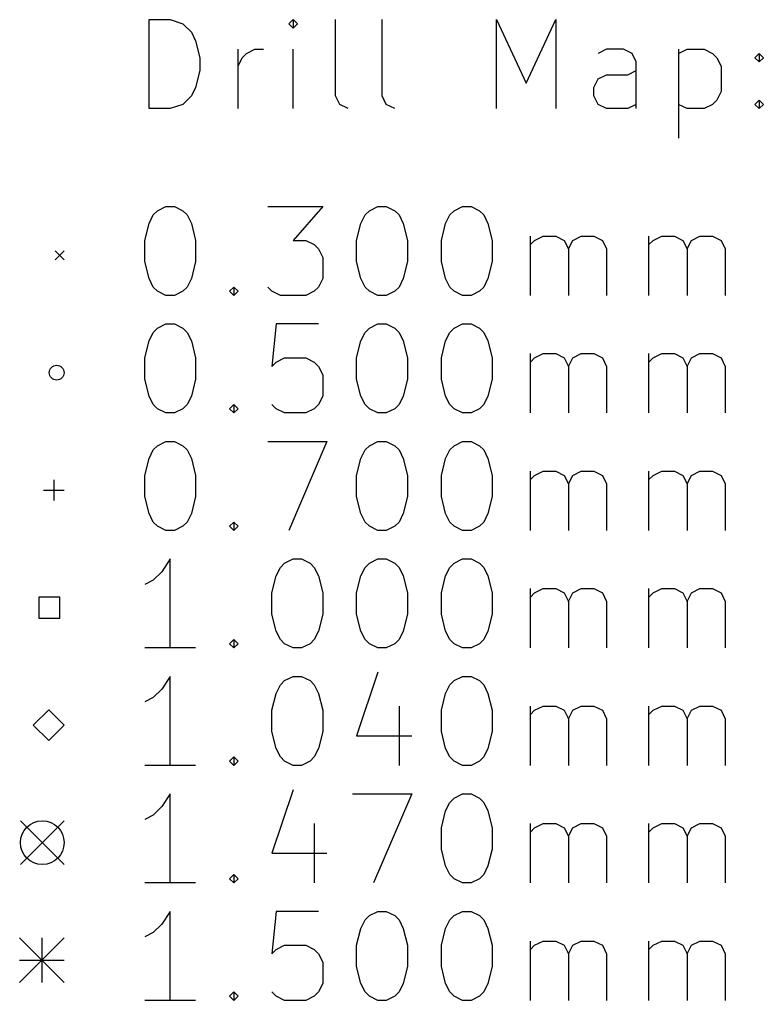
# Model space of a CAD drawing. Extents: x -8 to 314, y -166 to 1.
# Drawn here: x 0.4 to 25.48, y -130.87 to -97.81 of the extents above; entities that cross this region are included whole.
import ezdxf

# ---------------------------------------------------------------- set-up
doc = ezdxf.new("R2010")
doc.units = 0
doc.layers.add('BLACK', color=7, linetype='CONTINUOUS')

msp = doc.modelspace()

# ---------------------------------------------------------------- linework, layer by layer
at = {"layer": 'BLACK', "linetype": 'CONTINUOUS'}
for p, q in [((4.76428, -100.807), (4.76428, -97.8074)), ((4.76428, -97.8074), (5.47857, -97.8074)), ((5.47857, -97.8074), (5.90714, -97.9503)), ((9.62143, -97.8074), (9.47857, -97.9503)), ((9.76428, -97.9503), (9.62143, -97.8074)), ((9.62143, -97.8074), (9.62143, -98.0932)), ((11.05, -100.379), (11.05, -97.8074)), ((12.6214, -100.379), (12.6214, -97.8074)), ((16.4786, -100.807), (16.4786, -97.8074)), ((16.4786, -97.8074), (17.4786, -99.9503)), ((17.4786, -99.9503), (18.4786, -97.8074)), ((18.4786, -97.8074), (18.4786, -100.807)), ((5.90714, -97.9503), (6.19286, -98.236)), ((9.47857, -97.9503), (9.62143, -98.0932)), ((9.62143, -98.0932), (9.76428, -97.9503)), ((6.19286, -98.236), (6.33571, -98.5217)), ((6.33571, -98.5217), (6.47857, -99.0932)), ((7.76428, -100.807), (7.76428, -98.8074)), ((8.05, -98.9503), (8.33571, -98.8074)), ((8.33571, -98.8074), (8.62143, -98.8074)), ((9.62143, -100.807), (9.62143, -98.8074)), ((20.1929, -98.8074), (19.9071, -98.9503)), ((20.7643, -98.8074), (20.1929, -98.8074)), ((21.05, -98.9503), (20.7643, -98.8074)), ((22.6214, -98.8074), (22.6214, -101.807)), ((22.6214, -98.9503), (22.9071, -98.8074)), ((22.9071, -98.8074), (23.4786, -98.8074)), ((23.4786, -98.8074), (23.7643, -98.9503)), ((6.47857, -99.0932), (6.47857, -99.5217)), ((7.76428, -99.3789), (7.90714, -99.0932)), ((7.90714, -99.0932), (8.05, -98.9503)), ((21.1929, -99.236), (21.05, -98.9503)), ((23.7643, -98.9503), (23.9071, -99.0932)), ((23.9071, -99.0932), (24.05, -99.3789)), ((25.1929, -99.0932), (25.3357, -98.9503)), ((25.3357, -99.236), (25.1929, -99.0932)), ((25.3357, -98.9503), (25.4786, -99.0932)), ((25.3357, -98.9503), (25.3357, -99.236)), ((25.4786, -99.0932), (25.3357, -99.236)), ((21.1929, -100.807), (21.1929, -99.236)), ((24.05, -99.3789), (24.05, -100.236)), ((6.47857, -99.5217), (6.33571, -100.093)), ((19.7643, -100.093), (19.9071, -99.8074)), ((19.9071, -99.8074), (20.1929, -99.6646)), ((20.1929, -99.6646), (20.9071, -99.6646)), ((20.9071, -99.6646), (21.1929, -99.5217)), ((6.33571, -100.093), (6.19286, -100.379)), ((19.7643, -100.379), (19.7643, -100.093)), ((6.19286, -100.379), (5.90714, -100.665)), ((11.1929, -100.665), (11.05, -100.379)), ((12.7643, -100.665), (12.6214, -100.379)), ((19.9071, -100.665), (19.7643, -100.379)), ((24.05, -100.236), (23.9071, -100.522)), ((5.47857, -100.807), (4.76428, -100.807)), ((5.90714, -100.665), (5.47857, -100.807)), ((11.4786, -100.807), (11.1929, -100.665)), ((13.05, -100.807), (12.7643, -100.665)), ((20.1929, -100.807), (19.9071, -100.665)), ((20.9071, -100.807), (20.1929, -100.807)), ((21.1929, -100.665), (20.9071, -100.807)), ((22.9071, -100.807), (22.6214, -100.665)), ((23.4786, -100.807), (22.9071, -100.807)), ((23.7643, -100.665), (23.4786, -100.807)), ((23.9071, -100.522), (23.7643, -100.665)), ((25.1929, -100.665), (25.3357, -100.522)), ((25.3357, -100.807), (25.1929, -100.665)), ((25.3357, -100.522), (25.4786, -100.665)), ((25.3357, -100.522), (25.3357, -100.807)), ((25.4786, -100.665), (25.3357, -100.807)), ((5.05, -104.25), (5.33571, -104.107)), ((5.33571, -104.107), (5.62143, -104.107)), ((5.62143, -104.107), (5.90714, -104.25)), ((8.76428, -104.107), (10.6214, -104.107)), ((10.6214, -104.107), (9.62143, -105.25)), ((12.1929, -104.25), (12.4786, -104.107)), ((12.4786, -104.107), (12.7643, -104.107)), ((12.7643, -104.107), (13.05, -104.25)), ((15.05, -104.25), (15.3357, -104.107)), ((15.3357, -104.107), (15.6214, -104.107)), ((15.6214, -104.107), (15.9071, -104.25)), ((4.76428, -104.679), (4.90714, -104.393)), ((4.90714, -104.393), (5.05, -104.25)), ((5.90714, -104.25), (6.05, -104.393)), ((6.05, -104.393), (6.19286, -104.679)), ((11.9071, -104.679), (12.05, -104.393)), ((12.05, -104.393), (12.1929, -104.25)), ((13.05, -104.25), (13.1929, -104.393)), ((13.1929, -104.393), (13.3357, -104.679)), ((14.7643, -104.679), (14.9071, -104.393)), ((14.9071, -104.393), (15.05, -104.25)), ((15.9071, -104.25), (16.05, -104.393)), ((16.05, -104.393), (16.1929, -104.679)), ((4.62143, -105.25), (4.76428, -104.679)), ((6.19286, -104.679), (6.33571, -105.25)), ((11.7643, -105.25), (11.9071, -104.679)), ((13.3357, -104.679), (13.4786, -105.25)), ((14.6214, -105.25), (14.7643, -104.679)), ((16.1929, -104.679), (16.3357, -105.25)), ((17.6214, -107.107), (17.6214, -105.107)), ((17.7643, -105.25), (18.05, -105.107)), ((18.05, -105.107), (18.4786, -105.107)), ((18.4786, -105.107), (18.7643, -105.25)), ((19.05, -105.25), (19.3357, -105.107)), ((19.3357, -105.107), (19.7643, -105.107)), ((19.7643, -105.107), (20.05, -105.25)), ((21.6214, -107.107), (21.6214, -105.107)), ((21.7643, -105.25), (22.05, -105.107)), ((22.05, -105.107), (22.4786, -105.107)), ((22.4786, -105.107), (22.7643, -105.25)), ((23.05, -105.25), (23.3357, -105.107)), ((23.3357, -105.107), (23.7643, -105.107)), ((23.7643, -105.107), (24.05, -105.25)), ((4.62143, -105.965), (4.62143, -105.25)), ((6.33571, -105.25), (6.33571, -105.965)), ((9.62143, -105.25), (10.05, -105.25)), ((10.05, -105.25), (10.3357, -105.393)), ((10.3357, -105.393), (10.4786, -105.536)), ((11.7643, -105.965), (11.7643, -105.25)), ((13.4786, -105.25), (13.4786, -105.965)), ((14.6214, -105.965), (14.6214, -105.25)), ((16.3357, -105.25), (16.3357, -105.965)), ((17.6214, -105.393), (17.7643, -105.25)), ((18.7643, -105.25), (18.9071, -105.536)), ((18.9071, -105.536), (19.05, -105.25)), ((20.05, -105.25), (20.1929, -105.536)), ((21.6214, -105.393), (21.7643, -105.25)), ((22.7643, -105.25), (22.9071, -105.536)), ((22.9071, -105.536), (23.05, -105.25)), ((24.05, -105.25), (24.1929, -105.536)), ((1.6, -105.6), (1.9, -105.9)), ((1.9, -105.6), (1.6, -105.9)), ((10.4786, -105.536), (10.6214, -105.822)), ((18.9071, -105.536), (18.9071, -107.107)), ((20.1929, -105.536), (20.1929, -107.107)), ((22.9071, -105.536), (22.9071, -107.107)), ((24.1929, -105.536), (24.1929, -107.107)), ((4.76428, -106.536), (4.62143, -105.965)), ((6.33571, -105.965), (6.19286, -106.536)), ((10.6214, -105.822), (10.6214, -106.536)), ((11.9071, -106.536), (11.7643, -105.965)), ((13.4786, -105.965), (13.3357, -106.536)), ((14.7643, -106.536), (14.6214, -105.965)), ((16.3357, -105.965), (16.1929, -106.536)), ((4.90714, -106.822), (4.76428, -106.536)), ((6.19286, -106.536), (6.05, -106.822)), ((10.6214, -106.536), (10.4786, -106.822)), ((12.05, -106.822), (11.9071, -106.536)), ((13.3357, -106.536), (13.1929, -106.822)), ((14.9071, -106.822), (14.7643, -106.536)), ((16.1929, -106.536), (16.05, -106.822)), ((5.05, -106.965), (4.90714, -106.822)), ((5.33571, -107.107), (5.05, -106.965)), ((5.62143, -107.107), (5.33571, -107.107)), ((5.90714, -106.965), (5.62143, -107.107)), ((6.05, -106.822), (5.90714, -106.965)), ((7.47857, -106.965), (7.62143, -106.822)), ((7.62143, -107.107), (7.47857, -106.965)), ((7.62143, -106.822), (7.76428, -106.965)), ((7.62143, -106.822), (7.62143, -107.107)), ((7.76428, -106.965), (7.62143, -107.107)), ((8.90714, -106.965), (8.76428, -106.822)), ((9.19286, -107.107), (8.90714, -106.965)), ((10.05, -107.107), (9.19286, -107.107)), ((10.3357, -106.965), (10.05, -107.107)), ((10.4786, -106.822), (10.3357, -106.965)), ((12.1929, -106.965), (12.05, -106.822)), ((12.4786, -107.107), (12.1929, -106.965)), ((12.7643, -107.107), (12.4786, -107.107)), ((13.05, -106.965), (12.7643, -107.107)), ((13.1929, -106.822), (13.05, -106.965)), ((15.05, -106.965), (14.9071, -106.822)), ((15.3357, -107.107), (15.05, -106.965)), ((15.6214, -107.107), (15.3357, -107.107)), ((15.9071, -106.965), (15.6214, -107.107)), ((16.05, -106.822), (15.9071, -106.965)), ((5.05, -108.21), (5.33571, -108.067)), ((5.33571, -108.067), (5.62143, -108.067)), ((5.62143, -108.067), (5.90714, -108.21)), ((9.05, -108.067), (8.90714, -109.496)), ((10.4786, -108.067), (9.05, -108.067)), ((12.1929, -108.21), (12.4786, -108.067)), ((12.4786, -108.067), (12.7643, -108.067)), ((12.7643, -108.067), (13.05, -108.21)), ((15.05, -108.21), (15.3357, -108.067)), ((15.3357, -108.067), (15.6214, -108.067)), ((15.6214, -108.067), (15.9071, -108.21)), ((4.76428, -108.639), (4.90714, -108.353)), ((4.90714, -108.353), (5.05, -108.21)), ((5.90714, -108.21), (6.05, -108.353)), ((6.05, -108.353), (6.19286, -108.639)), ((11.9071, -108.639), (12.05, -108.353)), ((12.05, -108.353), (12.1929, -108.21)), ((13.05, -108.21), (13.1929, -108.353)), ((13.1929, -108.353), (13.3357, -108.639)), ((14.7643, -108.639), (14.9071, -108.353)), ((14.9071, -108.353), (15.05, -108.21)), ((15.9071, -108.21), (16.05, -108.353)), ((16.05, -108.353), (16.1929, -108.639)), ((4.62143, -109.21), (4.76428, -108.639)), ((6.19286, -108.639), (6.33571, -109.21)), ((11.7643, -109.21), (11.9071, -108.639)), ((13.3357, -108.639), (13.4786, -109.21)), ((14.6214, -109.21), (14.7643, -108.639)), ((16.1929, -108.639), (16.3357, -109.21)), ((17.6214, -111.067), (17.6214, -109.067)), ((17.7643, -109.21), (18.05, -109.067)), ((18.05, -109.067), (18.4786, -109.067)), ((18.4786, -109.067), (18.7643, -109.21)), ((19.05, -109.21), (19.3357, -109.067)), ((19.3357, -109.067), (19.7643, -109.067)), ((19.7643, -109.067), (20.05, -109.21)), ((21.6214, -111.067), (21.6214, -109.067)), ((21.7643, -109.21), (22.05, -109.067)), ((22.05, -109.067), (22.4786, -109.067)), ((22.4786, -109.067), (22.7643, -109.21)), ((23.05, -109.21), (23.3357, -109.067)), ((23.3357, -109.067), (23.7643, -109.067)), ((23.7643, -109.067), (24.05, -109.21)), ((4.62143, -109.925), (4.62143, -109.21)), ((6.33571, -109.21), (6.33571, -109.925)), ((8.90714, -109.496), (9.05, -109.353)), ((9.05, -109.353), (9.33571, -109.21)), ((9.33571, -109.21), (10.05, -109.21)), ((10.05, -109.21), (10.3357, -109.353)), ((10.3357, -109.353), (10.4786, -109.496)), ((11.7643, -109.925), (11.7643, -109.21)), ((13.4786, -109.21), (13.4786, -109.925)), ((14.6214, -109.925), (14.6214, -109.21)), ((16.3357, -109.21), (16.3357, -109.925)), ((17.6214, -109.353), (17.7643, -109.21)), ((18.7643, -109.21), (18.9071, -109.496)), ((18.9071, -109.496), (19.05, -109.21)), ((20.05, -109.21), (20.1929, -109.496)), ((21.6214, -109.353), (21.7643, -109.21)), ((22.7643, -109.21), (22.9071, -109.496)), ((22.9071, -109.496), (23.05, -109.21)), ((24.05, -109.21), (24.1929, -109.496)), ((10.4786, -109.496), (10.6214, -109.782)), ((18.9071, -109.496), (18.9071, -111.067)), ((20.1929, -109.496), (20.1929, -111.067)), ((22.9071, -109.496), (22.9071, -111.067)), ((24.1929, -109.496), (24.1929, -111.067)), ((4.76428, -110.496), (4.62143, -109.925)), ((6.33571, -109.925), (6.19286, -110.496)), ((10.6214, -109.782), (10.6214, -110.496)), ((11.9071, -110.496), (11.7643, -109.925)), ((13.4786, -109.925), (13.3357, -110.496)), ((14.7643, -110.496), (14.6214, -109.925)), ((16.3357, -109.925), (16.1929, -110.496)), ((4.90714, -110.782), (4.76428, -110.496)), ((6.19286, -110.496), (6.05, -110.782)), ((10.6214, -110.496), (10.4786, -110.782)), ((12.05, -110.782), (11.9071, -110.496)), ((13.3357, -110.496), (13.1929, -110.782)), ((14.9071, -110.782), (14.7643, -110.496)), ((16.1929, -110.496), (16.05, -110.782)), ((5.05, -110.925), (4.90714, -110.782)), ((5.33571, -111.067), (5.05, -110.925)), ((5.62143, -111.067), (5.33571, -111.067)), ((5.90714, -110.925), (5.62143, -111.067)), ((6.05, -110.782), (5.90714, -110.925)), ((7.47857, -110.925), (7.62143, -110.782)), ((7.62143, -111.067), (7.47857, -110.925)), ((7.62143, -110.782), (7.76428, -110.925)), ((7.62143, -110.782), (7.62143, -111.067)), ((7.76428, -110.925), (7.62143, -111.067)), ((9.05, -110.925), (8.90714, -110.782)), ((9.33571, -111.067), (9.05, -110.925)), ((10.05, -111.067), (9.33571, -111.067)), ((10.3357, -110.925), (10.05, -111.067)), ((10.4786, -110.782), (10.3357, -110.925)), ((12.1929, -110.925), (12.05, -110.782)), ((12.4786, -111.067), (12.1929, -110.925)), ((12.7643, -111.067), (12.4786, -111.067)), ((13.05, -110.925), (12.7643, -111.067)), ((13.1929, -110.782), (13.05, -110.925)), ((15.05, -110.925), (14.9071, -110.782)), ((15.3357, -111.067), (15.05, -110.925)), ((15.6214, -111.067), (15.3357, -111.067)), ((15.9071, -110.925), (15.6214, -111.067)), ((16.05, -110.782), (15.9071, -110.925)), ((5.05, -112.17), (5.33571, -112.027)), ((5.33571, -112.027), (5.62143, -112.027)), ((5.62143, -112.027), (5.90714, -112.17)), ((8.76428, -112.027), (10.7643, -112.027)), ((10.7643, -112.027), (9.47857, -115.027)), ((12.1929, -112.17), (12.4786, -112.027)), ((12.4786, -112.027), (12.7643, -112.027)), ((12.7643, -112.027), (13.05, -112.17)), ((15.05, -112.17), (15.3357, -112.027)), ((15.3357, -112.027), (15.6214, -112.027)), ((15.6214, -112.027), (15.9071, -112.17)), ((4.76428, -112.599), (4.90714, -112.313)), ((4.90714, -112.313), (5.05, -112.17)), ((5.90714, -112.17), (6.05, -112.313)), ((6.05, -112.313), (6.19286, -112.599)), ((11.9071, -112.599), (12.05, -112.313)), ((12.05, -112.313), (12.1929, -112.17)), ((13.05, -112.17), (13.1929, -112.313)), ((13.1929, -112.313), (13.3357, -112.599)), ((14.7643, -112.599), (14.9071, -112.313)), ((14.9071, -112.313), (15.05, -112.17)), ((15.9071, -112.17), (16.05, -112.313)), ((16.05, -112.313), (16.1929, -112.599)), ((4.62143, -113.17), (4.76428, -112.599)), ((6.19286, -112.599), (6.33571, -113.17)), ((11.7643, -113.17), (11.9071, -112.599)), ((13.3357, -112.599), (13.4786, -113.17)), ((14.6214, -113.17), (14.7643, -112.599)), ((16.1929, -112.599), (16.3357, -113.17)), ((17.6214, -115.027), (17.6214, -113.027)), ((17.7643, -113.17), (18.05, -113.027)), ((18.05, -113.027), (18.4786, -113.027)), ((18.4786, -113.027), (18.7643, -113.17)), ((19.05, -113.17), (19.3357, -113.027)), ((19.3357, -113.027), (19.7643, -113.027)), ((19.7643, -113.027), (20.05, -113.17)), ((21.6214, -115.027), (21.6214, -113.027)), ((21.7643, -113.17), (22.05, -113.027)), ((22.05, -113.027), (22.4786, -113.027)), ((22.4786, -113.027), (22.7643, -113.17)), ((23.05, -113.17), (23.3357, -113.027)), ((23.3357, -113.027), (23.7643, -113.027)), ((23.7643, -113.027), (24.05, -113.17)), ((1.55, -113.32), (1.55, -114.02)), ((4.62143, -113.885), (4.62143, -113.17)), ((6.33571, -113.17), (6.33571, -113.885)), ((11.7643, -113.885), (11.7643, -113.17)), ((13.4786, -113.17), (13.4786, -113.885)), ((14.6214, -113.885), (14.6214, -113.17)), ((16.3357, -113.17), (16.3357, -113.885)), ((17.6214, -113.313), (17.7643, -113.17)), ((18.7643, -113.17), (18.9071, -113.456)), ((18.9071, -113.456), (19.05, -113.17)), ((20.05, -113.17), (20.1929, -113.456)), ((21.6214, -113.313), (21.7643, -113.17)), ((22.7643, -113.17), (22.9071, -113.456)), ((22.9071, -113.456), (23.05, -113.17)), ((24.05, -113.17), (24.1929, -113.456)), ((1.2, -113.67), (1.9, -113.67)), ((18.9071, -113.456), (18.9071, -115.027)), ((20.1929, -113.456), (20.1929, -115.027)), ((22.9071, -113.456), (22.9071, -115.027)), ((24.1929, -113.456), (24.1929, -115.027)), ((4.76428, -114.456), (4.62143, -113.885)), ((6.33571, -113.885), (6.19286, -114.456)), ((11.9071, -114.456), (11.7643, -113.885)), ((13.4786, -113.885), (13.3357, -114.456)), ((14.7643, -114.456), (14.6214, -113.885)), ((16.3357, -113.885), (16.1929, -114.456)), ((4.90714, -114.742), (4.76428, -114.456)), ((6.19286, -114.456), (6.05, -114.742)), ((12.05, -114.742), (11.9071, -114.456)), ((13.3357, -114.456), (13.1929, -114.742)), ((14.9071, -114.742), (14.7643, -114.456)), ((16.1929, -114.456), (16.05, -114.742)), ((5.05, -114.885), (4.90714, -114.742)), ((5.33571, -115.027), (5.05, -114.885)), ((5.62143, -115.027), (5.33571, -115.027)), ((5.90714, -114.885), (5.62143, -115.027)), ((6.05, -114.742), (5.90714, -114.885)), ((7.47857, -114.885), (7.62143, -114.742)), ((7.62143, -115.027), (7.47857, -114.885)), ((7.62143, -114.742), (7.76428, -114.885)), ((7.62143, -114.742), (7.62143, -115.027)), ((7.76428, -114.885), (7.62143, -115.027)), ((12.1929, -114.885), (12.05, -114.742)), ((12.4786, -115.027), (12.1929, -114.885)), ((12.7643, -115.027), (12.4786, -115.027)), ((13.05, -114.885), (12.7643, -115.027)), ((13.1929, -114.742), (13.05, -114.885)), ((15.05, -114.885), (14.9071, -114.742)), ((15.3357, -115.027), (15.05, -114.885)), ((15.6214, -115.027), (15.3357, -115.027)), ((15.9071, -114.885), (15.6214, -115.027)), ((16.05, -114.742), (15.9071, -114.885)), ((5.47857, -115.987), (5.19286, -116.416)), ((5.47857, -118.987), (5.47857, -115.987)), ((9.33571, -116.13), (9.62143, -115.987)), ((9.62143, -115.987), (9.90714, -115.987)), ((9.90714, -115.987), (10.1929, -116.13)), ((12.1929, -116.13), (12.4786, -115.987)), ((12.4786, -115.987), (12.7643, -115.987)), ((12.7643, -115.987), (13.05, -116.13)), ((15.05, -116.13), (15.3357, -115.987)), ((15.3357, -115.987), (15.6214, -115.987)), ((15.6214, -115.987), (15.9071, -116.13)), ((9.05, -116.559), (9.19286, -116.273)), ((9.19286, -116.273), (9.33571, -116.13)), ((10.1929, -116.13), (10.3357, -116.273)), ((10.3357, -116.273), (10.4786, -116.559)), ((11.9071, -116.559), (12.05, -116.273)), ((12.05, -116.273), (12.1929, -116.13)), ((13.05, -116.13), (13.1929, -116.273)), ((13.1929, -116.273), (13.3357, -116.559)), ((14.7643, -116.559), (14.9071, -116.273)), ((14.9071, -116.273), (15.05, -116.13)), ((15.9071, -116.13), (16.05, -116.273)), ((16.05, -116.273), (16.1929, -116.559)), ((5.19286, -116.416), (4.90714, -116.702)), ((8.90714, -117.13), (9.05, -116.559)), ((10.4786, -116.559), (10.6214, -117.13)), ((11.7643, -117.13), (11.9071, -116.559)), ((13.3357, -116.559), (13.4786, -117.13)), ((14.6214, -117.13), (14.7643, -116.559)), ((16.1929, -116.559), (16.3357, -117.13)), ((4.90714, -116.702), (4.62143, -116.845)), ((17.6214, -118.987), (17.6214, -116.987)), ((17.7643, -117.13), (18.05, -116.987)), ((18.05, -116.987), (18.4786, -116.987)), ((18.4786, -116.987), (18.7643, -117.13)), ((19.05, -117.13), (19.3357, -116.987)), ((19.3357, -116.987), (19.7643, -116.987)), ((19.7643, -116.987), (20.05, -117.13)), ((21.6214, -118.987), (21.6214, -116.987)), ((21.7643, -117.13), (22.05, -116.987)), ((22.05, -116.987), (22.4786, -116.987)), ((22.4786, -116.987), (22.7643, -117.13)), ((23.05, -117.13), (23.3357, -116.987)), ((23.3357, -116.987), (23.7643, -116.987)), ((23.7643, -116.987), (24.05, -117.13)), ((1.75356, -117.277), (1.04644, -117.277)), ((1.04644, -117.277), (1.04644, -117.984)), ((1.75356, -117.984), (1.75356, -117.277)), ((8.90714, -117.845), (8.90714, -117.13)), ((10.6214, -117.13), (10.6214, -117.845)), ((11.7643, -117.845), (11.7643, -117.13)), ((13.4786, -117.13), (13.4786, -117.845)), ((14.6214, -117.845), (14.6214, -117.13)), ((16.3357, -117.13), (16.3357, -117.845)), ((17.6214, -117.273), (17.7643, -117.13)), ((18.7643, -117.13), (18.9071, -117.416)), ((18.9071, -117.416), (19.05, -117.13)), ((20.05, -117.13), (20.1929, -117.416)), ((21.6214, -117.273), (21.7643, -117.13)), ((22.7643, -117.13), (22.9071, -117.416)), ((22.9071, -117.416), (23.05, -117.13)), ((24.05, -117.13), (24.1929, -117.416)), ((18.9071, -117.416), (18.9071, -118.987)), ((20.1929, -117.416), (20.1929, -118.987)), ((22.9071, -117.416), (22.9071, -118.987)), ((24.1929, -117.416), (24.1929, -118.987)), ((1.04644, -117.984), (1.75356, -117.984)), ((9.05, -118.416), (8.90714, -117.845)), ((10.6214, -117.845), (10.4786, -118.416)), ((11.9071, -118.416), (11.7643, -117.845)), ((13.4786, -117.845), (13.3357, -118.416)), ((14.7643, -118.416), (14.6214, -117.845)), ((16.3357, -117.845), (16.1929, -118.416)), ((9.19286, -118.702), (9.05, -118.416)), ((10.4786, -118.416), (10.3357, -118.702)), ((12.05, -118.702), (11.9071, -118.416)), ((13.3357, -118.416), (13.1929, -118.702)), ((14.9071, -118.702), (14.7643, -118.416)), ((16.1929, -118.416), (16.05, -118.702)), ((6.33571, -118.987), (4.62143, -118.987)), ((7.47857, -118.845), (7.62143, -118.702)), ((7.62143, -118.987), (7.47857, -118.845)), ((7.62143, -118.702), (7.76428, -118.845)), ((7.62143, -118.702), (7.62143, -118.987)), ((7.76428, -118.845), (7.62143, -118.987)), ((9.33571, -118.845), (9.19286, -118.702)), ((9.62143, -118.987), (9.33571, -118.845)), ((9.90714, -118.987), (9.62143, -118.987)), ((10.1929, -118.845), (9.90714, -118.987)), ((10.3357, -118.702), (10.1929, -118.845)), ((12.1929, -118.845), (12.05, -118.702)), ((12.4786, -118.987), (12.1929, -118.845)), ((12.7643, -118.987), (12.4786, -118.987)), ((13.05, -118.845), (12.7643, -118.987)), ((13.1929, -118.702), (13.05, -118.845)), ((15.05, -118.845), (14.9071, -118.702)), ((15.3357, -118.987), (15.05, -118.845)), ((15.6214, -118.987), (15.3357, -118.987)), ((15.9071, -118.845), (15.6214, -118.987)), ((16.05, -118.702), (15.9071, -118.845)), ((5.47857, -119.947), (5.19286, -120.376)), ((5.47857, -122.947), (5.47857, -119.947)), ((9.33571, -120.09), (9.62143, -119.947)), ((9.62143, -119.947), (9.90714, -119.947)), ((9.90714, -119.947), (10.1929, -120.09)), ((12.4786, -119.805), (11.7643, -121.947)), ((15.05, -120.09), (15.3357, -119.947)), ((15.3357, -119.947), (15.6214, -119.947)), ((15.6214, -119.947), (15.9071, -120.09)), ((9.05, -120.519), (9.19286, -120.233)), ((9.19286, -120.233), (9.33571, -120.09)), ((10.1929, -120.09), (10.3357, -120.233)), ((10.3357, -120.233), (10.4786, -120.519)), ((14.7643, -120.519), (14.9071, -120.233)), ((14.9071, -120.233), (15.05, -120.09)), ((15.9071, -120.09), (16.05, -120.233)), ((16.05, -120.233), (16.1929, -120.519)), ((4.90714, -120.662), (4.62143, -120.805)), ((5.19286, -120.376), (4.90714, -120.662)), ((8.90714, -121.09), (9.05, -120.519)), ((10.4786, -120.519), (10.6214, -121.09)), ((14.6214, -121.09), (14.7643, -120.519)), ((16.1929, -120.519), (16.3357, -121.09)), ((13.1929, -120.947), (13.1929, -122.947)), ((17.6214, -122.947), (17.6214, -120.947)), ((17.7643, -121.09), (18.05, -120.947)), ((18.05, -120.947), (18.4786, -120.947)), ((18.4786, -120.947), (18.7643, -121.09)), ((19.05, -121.09), (19.3357, -120.947)), ((19.3357, -120.947), (19.7643, -120.947)), ((19.7643, -120.947), (20.05, -121.09)), ((21.6214, -122.947), (21.6214, -120.947)), ((21.7643, -121.09), (22.05, -120.947)), ((22.05, -120.947), (22.4786, -120.947)), ((22.4786, -120.947), (22.7643, -121.09)), ((23.05, -121.09), (23.3357, -120.947)), ((23.3357, -120.947), (23.7643, -120.947)), ((23.7643, -120.947), (24.05, -121.09)), ((1.38, -121.07), (0.86, -121.59)), ((1.9, -121.59), (1.38, -121.07)), ((8.90714, -121.805), (8.90714, -121.09)), ((10.6214, -121.09), (10.6214, -121.805)), ((14.6214, -121.805), (14.6214, -121.09)), ((16.3357, -121.09), (16.3357, -121.805)), ((17.6214, -121.233), (17.7643, -121.09)), ((18.7643, -121.09), (18.9071, -121.376)), ((18.9071, -121.376), (19.05, -121.09)), ((20.05, -121.09), (20.1929, -121.376)), ((21.6214, -121.233), (21.7643, -121.09)), ((22.7643, -121.09), (22.9071, -121.376)), ((22.9071, -121.376), (23.05, -121.09)), ((24.05, -121.09), (24.1929, -121.376)), ((0.86, -121.59), (1.38, -122.11)), ((1.38, -122.11), (1.9, -121.59)), ((18.9071, -121.376), (18.9071, -122.947)), ((20.1929, -121.376), (20.1929, -122.947)), ((22.9071, -121.376), (22.9071, -122.947)), ((24.1929, -121.376), (24.1929, -122.947)), ((9.05, -122.376), (8.90714, -121.805)), ((10.6214, -121.805), (10.4786, -122.376)), ((11.7643, -121.947), (13.6214, -121.947)), ((14.7643, -122.376), (14.6214, -121.805)), ((16.3357, -121.805), (16.1929, -122.376)), ((9.19286, -122.662), (9.05, -122.376)), ((10.4786, -122.376), (10.3357, -122.662)), ((14.9071, -122.662), (14.7643, -122.376)), ((16.1929, -122.376), (16.05, -122.662)), ((6.33571, -122.947), (4.62143, -122.947)), ((7.47857, -122.805), (7.62143, -122.662)), ((7.62143, -122.947), (7.47857, -122.805)), ((7.62143, -122.662), (7.76428, -122.805)), ((7.62143, -122.662), (7.62143, -122.947)), ((7.76428, -122.805), (7.62143, -122.947)), ((9.33571, -122.805), (9.19286, -122.662)), ((9.62143, -122.947), (9.33571, -122.805)), ((9.90714, -122.947), (9.62143, -122.947)), ((10.1929, -122.805), (9.90714, -122.947)), ((10.3357, -122.662), (10.1929, -122.805)), ((15.05, -122.805), (14.9071, -122.662)), ((15.3357, -122.947), (15.05, -122.805)), ((15.6214, -122.947), (15.3357, -122.947)), ((15.9071, -122.805), (15.6214, -122.947)), ((16.05, -122.662), (15.9071, -122.805)), ((5.47857, -123.907), (5.19286, -124.336)), ((5.47857, -126.907), (5.47857, -123.907)), ((9.62143, -123.765), (8.90714, -125.907)), ((11.6214, -123.907), (13.6214, -123.907)), ((13.6214, -123.907), (12.3357, -126.907)), ((15.05, -124.05), (15.3357, -123.907)), ((15.3357, -123.907), (15.6214, -123.907)), ((15.6214, -123.907), (15.9071, -124.05)), ((14.7643, -124.479), (14.9071, -124.193)), ((14.9071, -124.193), (15.05, -124.05)), ((15.9071, -124.05), (16.05, -124.193)), ((16.05, -124.193), (16.1929, -124.479)), ((4.90714, -124.622), (4.62143, -124.765)), ((5.19286, -124.336), (4.90714, -124.622)), ((14.6214, -125.05), (14.7643, -124.479)), ((16.1929, -124.479), (16.3357, -125.05)), ((0.43, -124.815), (1.9, -126.285)), ((1.9, -124.815), (0.43, -126.285)), ((10.3357, -124.907), (10.3357, -126.907)), ((17.6214, -126.907), (17.6214, -124.907)), ((17.7643, -125.05), (18.05, -124.907)), ((18.05, -124.907), (18.4786, -124.907)), ((18.4786, -124.907), (18.7643, -125.05)), ((19.05, -125.05), (19.3357, -124.907)), ((19.3357, -124.907), (19.7643, -124.907)), ((19.7643, -124.907), (20.05, -125.05)), ((21.6214, -126.907), (21.6214, -124.907)), ((21.7643, -125.05), (22.05, -124.907)), ((22.05, -124.907), (22.4786, -124.907)), ((22.4786, -124.907), (22.7643, -125.05)), ((23.05, -125.05), (23.3357, -124.907)), ((23.3357, -124.907), (23.7643, -124.907)), ((23.7643, -124.907), (24.05, -125.05)), ((14.6214, -125.765), (14.6214, -125.05)), ((16.3357, -125.05), (16.3357, -125.765)), ((17.6214, -125.193), (17.7643, -125.05)), ((18.7643, -125.05), (18.9071, -125.336)), ((18.9071, -125.336), (19.05, -125.05)), ((20.05, -125.05), (20.1929, -125.336)), ((21.6214, -125.193), (21.7643, -125.05)), ((22.7643, -125.05), (22.9071, -125.336)), ((22.9071, -125.336), (23.05, -125.05)), ((24.05, -125.05), (24.1929, -125.336)), ((18.9071, -125.336), (18.9071, -126.907)), ((20.1929, -125.336), (20.1929, -126.907)), ((22.9071, -125.336), (22.9071, -126.907)), ((24.1929, -125.336), (24.1929, -126.907)), ((8.90714, -125.907), (10.7643, -125.907)), ((14.7643, -126.336), (14.6214, -125.765)), ((16.3357, -125.765), (16.1929, -126.336)), ((14.9071, -126.622), (14.7643, -126.336)), ((16.1929, -126.336), (16.05, -126.622)), ((6.33571, -126.907), (4.62143, -126.907)), ((7.47857, -126.765), (7.62143, -126.622)), ((7.62143, -126.907), (7.47857, -126.765)), ((7.62143, -126.622), (7.76428, -126.765)), ((7.62143, -126.622), (7.62143, -126.907)), ((7.76428, -126.765), (7.62143, -126.907)), ((15.05, -126.765), (14.9071, -126.622)), ((15.3357, -126.907), (15.05, -126.765)), ((15.6214, -126.907), (15.3357, -126.907)), ((15.9071, -126.765), (15.6214, -126.907)), ((16.05, -126.622), (15.9071, -126.765)), ((5.47857, -127.867), (5.19286, -128.296)), ((5.47857, -130.867), (5.47857, -127.867)), ((9.05, -127.867), (8.90714, -129.296)), ((10.4786, -127.867), (9.05, -127.867)), ((12.1929, -128.01), (12.4786, -127.867)), ((12.4786, -127.867), (12.7643, -127.867)), ((12.7643, -127.867), (13.05, -128.01)), ((15.05, -128.01), (15.3357, -127.867)), ((15.3357, -127.867), (15.6214, -127.867)), ((15.6214, -127.867), (15.9071, -128.01)), ((11.9071, -128.439), (12.05, -128.153)), ((12.05, -128.153), (12.1929, -128.01)), ((13.05, -128.01), (13.1929, -128.153)), ((13.1929, -128.153), (13.3357, -128.439)), ((14.7643, -128.439), (14.9071, -128.153)), ((14.9071, -128.153), (15.05, -128.01)), ((15.9071, -128.01), (16.05, -128.153)), ((16.05, -128.153), (16.1929, -128.439)), ((4.90714, -128.582), (4.62143, -128.725)), ((5.19286, -128.296), (4.90714, -128.582)), ((11.7643, -129.01), (11.9071, -128.439)), ((13.3357, -128.439), (13.4786, -129.01)), ((14.6214, -129.01), (14.7643, -128.439)), ((16.1929, -128.439), (16.3357, -129.01)), ((0.4, -128.76), (1.9, -130.26)), ((1.9, -128.76), (0.4, -130.26)), ((1.15, -128.76), (1.15, -130.26)), ((17.6214, -130.867), (17.6214, -128.867)), ((17.7643, -129.01), (18.05, -128.867)), ((18.05, -128.867), (18.4786, -128.867)), ((18.4786, -128.867), (18.7643, -129.01)), ((19.05, -129.01), (19.3357, -128.867)), ((19.3357, -128.867), (19.7643, -128.867)), ((19.7643, -128.867), (20.05, -129.01)), ((21.6214, -130.867), (21.6214, -128.867)), ((21.7643, -129.01), (22.05, -128.867)), ((22.05, -128.867), (22.4786, -128.867)), ((22.4786, -128.867), (22.7643, -129.01)), ((23.05, -129.01), (23.3357, -128.867)), ((23.3357, -128.867), (23.7643, -128.867)), ((23.7643, -128.867), (24.05, -129.01)), ((8.90714, -129.296), (9.05, -129.153)), ((9.05, -129.153), (9.33571, -129.01)), ((9.33571, -129.01), (10.05, -129.01)), ((10.05, -129.01), (10.3357, -129.153)), ((10.3357, -129.153), (10.4786, -129.296)), ((11.7643, -129.725), (11.7643, -129.01)), ((13.4786, -129.01), (13.4786, -129.725)), ((14.6214, -129.725), (14.6214, -129.01)), ((16.3357, -129.01), (16.3357, -129.725)), ((17.6214, -129.153), (17.7643, -129.01)), ((18.7643, -129.01), (18.9071, -129.296)), ((18.9071, -129.296), (19.05, -129.01)), ((20.05, -129.01), (20.1929, -129.296)), ((21.6214, -129.153), (21.7643, -129.01)), ((22.7643, -129.01), (22.9071, -129.296)), ((22.9071, -129.296), (23.05, -129.01)), ((24.05, -129.01), (24.1929, -129.296)), ((0.4, -129.51), (1.9, -129.51)), ((10.4786, -129.296), (10.6214, -129.582)), ((10.6214, -129.582), (10.6214, -130.296)), ((18.9071, -129.296), (18.9071, -130.867)), ((20.1929, -129.296), (20.1929, -130.867)), ((22.9071, -129.296), (22.9071, -130.867)), ((24.1929, -129.296), (24.1929, -130.867)), ((11.9071, -130.296), (11.7643, -129.725)), ((13.4786, -129.725), (13.3357, -130.296)), ((14.7643, -130.296), (14.6214, -129.725)), ((16.3357, -129.725), (16.1929, -130.296)), ((7.47857, -130.725), (7.62143, -130.582)), ((7.62143, -130.582), (7.76428, -130.725)), ((7.62143, -130.582), (7.62143, -130.867)), ((9.05, -130.725), (8.90714, -130.582)), ((10.4786, -130.582), (10.3357, -130.725)), ((10.6214, -130.296), (10.4786, -130.582)), ((12.05, -130.582), (11.9071, -130.296)), ((12.1929, -130.725), (12.05, -130.582)), ((13.1929, -130.582), (13.05, -130.725)), ((13.3357, -130.296), (13.1929, -130.582)), ((14.9071, -130.582), (14.7643, -130.296)), ((15.05, -130.725), (14.9071, -130.582)), ((16.05, -130.582), (15.9071, -130.725)), ((16.1929, -130.296), (16.05, -130.582)), ((6.33571, -130.867), (4.62143, -130.867)), ((7.62143, -130.867), (7.47857, -130.725)), ((7.76428, -130.725), (7.62143, -130.867)), ((9.33571, -130.867), (9.05, -130.725)), ((10.05, -130.867), (9.33571, -130.867)), ((10.3357, -130.725), (10.05, -130.867)), ((12.4786, -130.867), (12.1929, -130.725)), ((12.7643, -130.867), (12.4786, -130.867)), ((13.05, -130.725), (12.7643, -130.867)), ((15.3357, -130.867), (15.05, -130.725)), ((15.6214, -130.867), (15.3357, -130.867)), ((15.9071, -130.725), (15.6214, -130.867))]:
    msp.add_line(p, q, dxfattribs=at)
at = {"layer": 'BLACK'}
for centre, radius in [((1.65, -109.71), 0.25), ((1.165, -125.55), 0.735)]:
    msp.add_circle(centre, radius, dxfattribs=at)

doc.saveas('drawing.dxf')
